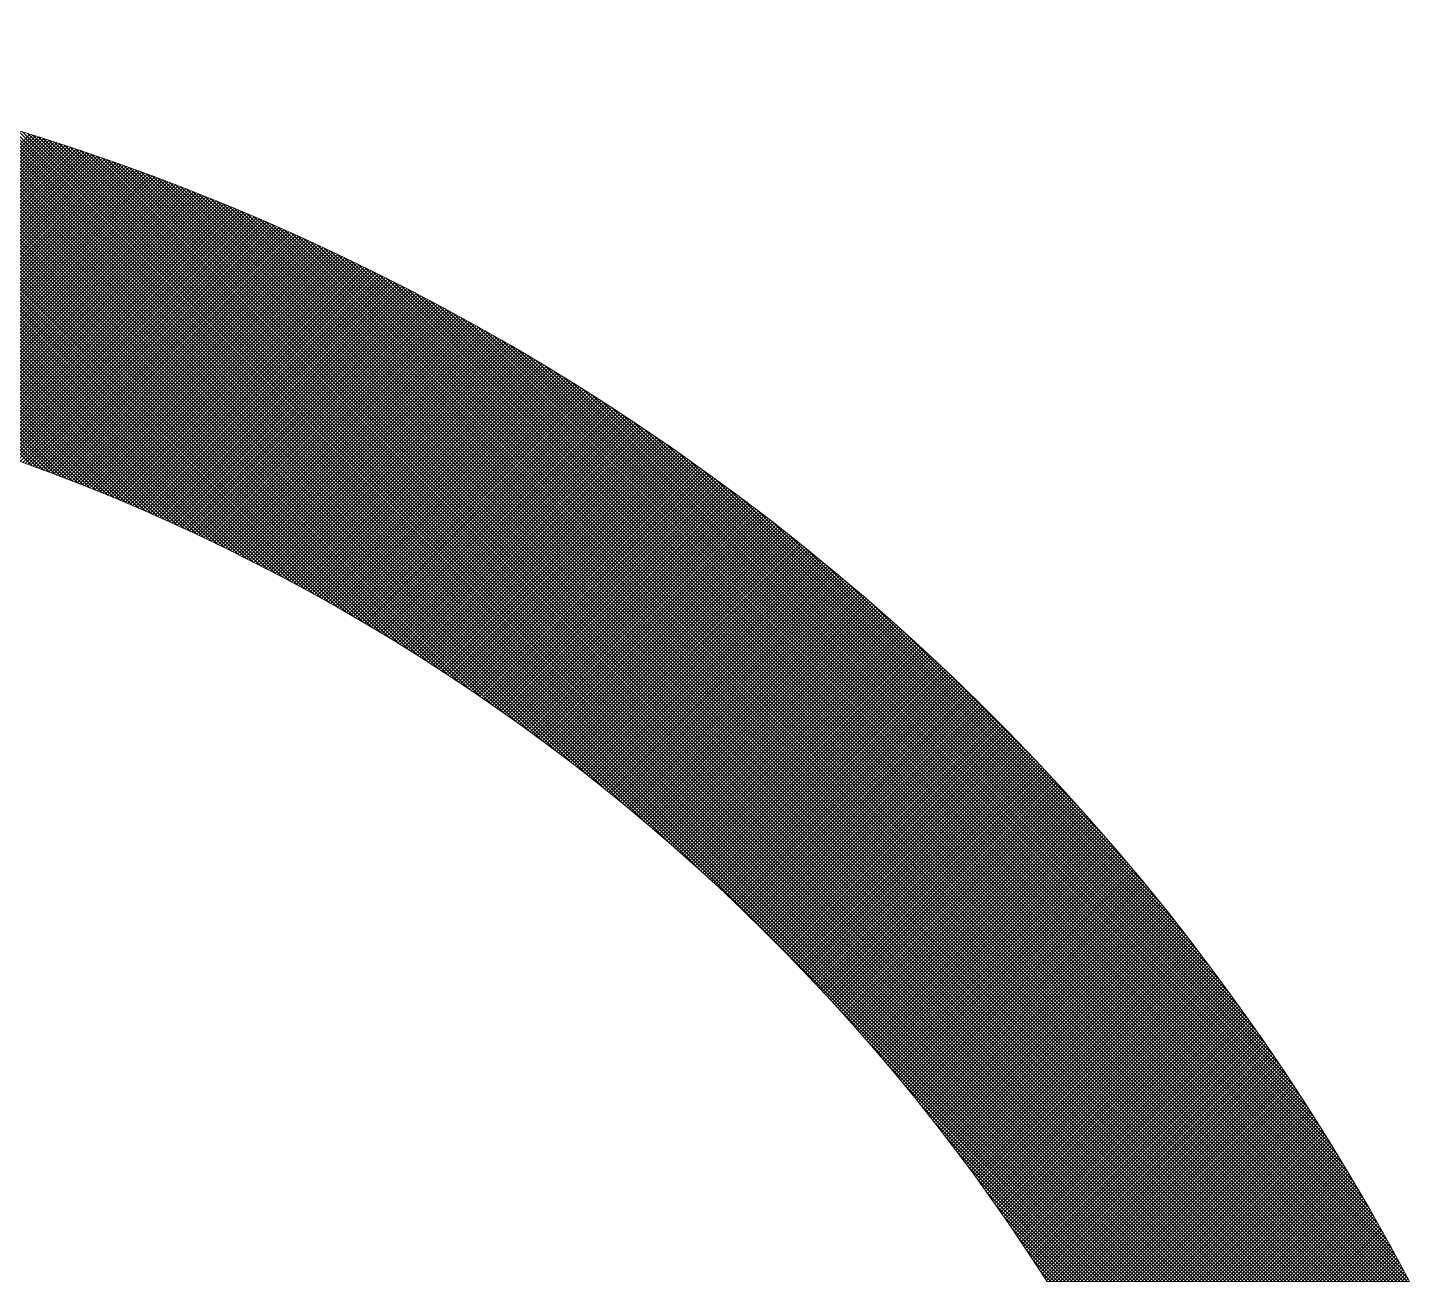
# Model space of a CAD drawing. Header units: millimetres. Extents: x 6786 to 7380, y -302 to 118.
# Drawn here: x 7328.921 to 7332.35, y -282.443 to -279.333 of the extents above; entities that cross this region are included whole.
import ezdxf

# ---------------------------------------------------------------- set-up
doc = ezdxf.new("R2010")
doc.units = ezdxf.units.MM
doc.linetypes.add('XKITLINE00', pattern=[0])

msp = doc.modelspace()

# ---------------------------------------------------------------- linework, layer by layer
at = {"color": 5, "linetype": 'XKITLINE00', "lineweight": 0}
for p, q in [((7328.933, -280.42), (7327.8877, -279.3746)), ((7328.947, -280.4251), (7327.8977, -279.3758)), ((7328.9611, -280.4304), (7327.9078, -279.3771)), ((7328.9753, -280.4357), (7327.9179, -279.3783)), ((7328.9895, -280.4411), (7327.928, -279.3796)), ((7329.0038, -280.4465), (7327.9382, -279.3809)), ((7329.0182, -280.4521), (7327.9483, -279.3822)), ((7329.0327, -280.4577), (7327.9585, -279.3836)), ((7329.0472, -280.4634), (7327.9687, -279.3849)), ((7329.0619, -280.4693), (7327.9789, -279.3863)), ((7329.0766, -280.4751), (7327.9892, -279.3877)), ((7329.0914, -280.4811), (7327.9994, -279.3891)), ((7329.1063, -280.4872), (7328.0097, -279.3906)), ((7329.1214, -280.4934), (7328.02, -279.3921)), ((7329.1365, -280.4997), (7328.0304, -279.3935)), ((7329.1517, -280.506), (7328.0407, -279.3951)), ((7329.167, -280.5125), (7328.0511, -279.3966)), ((7329.1824, -280.5191), (7328.0615, -279.3982)), ((7329.1979, -280.5257), (7328.0719, -279.3997)), ((7329.2135, -280.5325), (7328.0824, -279.4013)), ((7329.2293, -280.5394), (7328.0928, -279.403)), ((7329.2451, -280.5465), (7328.1033, -279.4046)), ((7329.2611, -280.5536), (7328.1138, -279.4063)), ((7329.2772, -280.5609), (7328.1244, -279.408)), ((7329.2934, -280.5682), (7328.1349, -279.4097)), ((7329.3098, -280.5757), (7328.1455, -279.4115)), ((7329.3263, -280.5834), (7328.1561, -279.4132)), ((7329.3429, -280.5912), (7328.1667, -279.415)), ((7329.3596, -280.5991), (7328.1774, -279.4168)), ((7329.3765, -280.6071), (7328.1881, -279.4187)), ((7329.3936, -280.6154), (7328.1988, -279.4205)), ((7329.4108, -280.6237), (7328.2095, -279.4224)), ((7329.4282, -280.6323), (7328.2203, -279.4243)), ((7329.4457, -280.641), (7328.231, -279.4263)), ((7329.4634, -280.6498), (7328.2419, -279.4283)), ((7329.4813, -280.6589), (7328.2527, -279.4303)), ((7329.4993, -280.6681), (7328.2635, -279.4323)), ((7329.5176, -280.6775), (7328.2744, -279.4343)), ((7329.536, -280.6871), (7328.2853, -279.4364)), ((7329.5547, -280.6969), (7328.2963, -279.4385)), ((7329.5736, -280.7069), (7328.3072, -279.4406)), ((7329.5927, -280.7172), (7328.3182, -279.4428)), ((7329.612, -280.7277), (7328.3293, -279.4449)), ((7329.6316, -280.7384), (7328.3403, -279.4472)), ((7329.6514, -280.7494), (7328.3514, -279.4494)), ((7329.6715, -280.7607), (7328.3625, -279.4517)), ((7329.6918, -280.7722), (7328.3736, -279.4539)), ((7329.7125, -280.784), (7328.3848, -279.4563)), ((7329.7335, -280.7961), (7328.396, -279.4586)), ((7329.7548, -280.8086), (7328.4072, -279.461)), ((7329.7764, -280.8214), (7328.4184, -279.4634)), ((7329.7985, -280.8346), (7328.4297, -279.4658)), ((7329.8209, -280.8482), (7328.441, -279.4683)), ((7329.8437, -280.8622), (7328.4523, -279.4708)), ((7329.8669, -280.8766), (7328.4637, -279.4733)), ((7329.8907, -280.8915), (7328.4751, -279.4759)), ((7329.9149, -280.9069), (7328.4865, -279.4785)), ((7329.9397, -280.9229), (7328.498, -279.4811)), ((7329.9651, -280.9394), (7328.5095, -279.4838)), ((7329.9912, -280.9566), (7328.521, -279.4865)), ((7330.018, -280.9746), (7328.5326, -279.4892)), ((7330.0455, -280.9933), (7328.5442, -279.4919)), ((7330.074, -281.0129), (7328.5558, -279.4947)), ((7330.1034, -281.0335), (7328.5674, -279.4975)), ((7330.1339, -281.0551), (7328.5791, -279.5004)), ((7330.1657, -281.0781), (7328.5908, -279.5033)), ((7330.1989, -281.1024), (7328.6026, -279.5062)), ((7330.2338, -281.1285), (7328.6144, -279.5091)), ((7330.2708, -281.1567), (7328.6262, -279.5121)), ((7330.3102, -281.1873), (7328.6381, -279.5151)), ((7330.3529, -281.2211), (7328.65, -279.5182)), ((7330.3998, -281.2591), (7328.6619, -279.5213)), ((7330.4526, -281.3032), (7328.6739, -279.5244)), ((7330.5151, -281.3568), (7328.6859, -279.5276)), ((7330.5969, -281.4298), (7328.6979, -279.5308)), ((7331.6193, -282.4433), (7328.71, -279.534)), ((7331.6282, -282.4433), (7328.7221, -279.5373)), ((7331.637, -282.4433), (7328.7343, -279.5406)), ((7331.6458, -282.4433), (7328.7465, -279.544)), ((7331.6547, -282.4433), (7328.7587, -279.5474)), ((7331.6635, -282.4433), (7328.771, -279.5508)), ((7331.6723, -282.4433), (7328.7833, -279.5543)), ((7331.6812, -282.4433), (7328.7957, -279.5578)), ((7331.69, -282.4433), (7328.8081, -279.5614)), ((7331.6989, -282.4433), (7328.8205, -279.565)), ((7331.7077, -282.4433), (7328.833, -279.5687)), ((7331.7165, -282.4433), (7328.8456, -279.5724)), ((7331.7254, -282.4433), (7328.8581, -279.5761)), ((7328.2932, -280.232), (7328.9279, -279.5974)), ((7328.3005, -280.2336), (7328.9346, -279.5995)), ((7328.3077, -280.2353), (7328.9414, -279.6016)), ((7328.3149, -280.2369), (7328.9481, -279.6037)), ((7328.3221, -280.2386), (7328.9548, -279.6058)), ((7328.3293, -280.2402), (7328.9615, -279.608)), ((7328.3364, -280.2419), (7328.9682, -279.6101)), ((7331.7342, -282.4433), (7328.8708, -279.5799)), ((7331.7431, -282.4433), (7328.8834, -279.5837)), ((7331.7519, -282.4433), (7328.8961, -279.5876)), ((7331.7607, -282.4433), (7328.9089, -279.5915)), ((7331.7696, -282.4433), (7328.9217, -279.5954)), ((7331.7784, -282.4433), (7328.9345, -279.5994)), ((7331.7873, -282.4433), (7328.9474, -279.6035)), ((7331.7961, -282.4433), (7328.9603, -279.6076)), ((7328.3436, -280.2435), (7328.9749, -279.6122)), ((7328.3508, -280.2452), (7328.9816, -279.6144)), ((7328.3579, -280.2469), (7328.9883, -279.6166)), ((7328.365, -280.2486), (7328.9949, -279.6187)), ((7328.3722, -280.2503), (7329.0016, -279.6209)), ((7328.3793, -280.252), (7329.0083, -279.6231)), ((7328.3864, -280.2538), (7329.0149, -279.6253)), ((7328.3935, -280.2555), (7329.0216, -279.6274)), ((7328.4006, -280.2572), (7329.0282, -279.6296)), ((7328.4077, -280.259), (7329.0348, -279.6318)), ((7328.4148, -280.2607), (7329.0415, -279.6341)), ((7328.4219, -280.2625), (7329.0481, -279.6363)), ((7328.4289, -280.2643), (7329.0547, -279.6385)), ((7328.436, -280.2661), (7329.0613, -279.6407)), ((7328.443, -280.2679), (7329.0679, -279.643)), ((7328.45, -280.2697), (7329.0745, -279.6452)), ((7331.8049, -282.4433), (7328.9733, -279.6117)), ((7331.8138, -282.4433), (7328.9864, -279.6159)), ((7331.8226, -282.4433), (7328.9995, -279.6202)), ((7331.8314, -282.4433), (7329.0126, -279.6245)), ((7331.8403, -282.4433), (7329.0258, -279.6288)), ((7331.8491, -282.4433), (7329.039, -279.6332)), ((7331.858, -282.4433), (7329.0523, -279.6377)), ((7331.8668, -282.4433), (7329.0657, -279.6422)), ((7328.4571, -280.2715), (7329.0811, -279.6475)), ((7328.4641, -280.2733), (7329.0877, -279.6497)), ((7328.4711, -280.2751), (7329.0943, -279.652)), ((7328.4781, -280.277), (7329.1008, -279.6543)), ((7328.4851, -280.2788), (7329.1074, -279.6565)), ((7328.4921, -280.2807), (7329.1139, -279.6588)), ((7328.4991, -280.2825), (7329.1205, -279.6611)), ((7328.506, -280.2844), (7329.127, -279.6634)), ((7328.513, -280.2863), (7329.1336, -279.6657)), ((7328.5199, -280.2882), (7329.1401, -279.668)), ((7328.5269, -280.2901), (7329.1466, -279.6703)), ((7328.5338, -280.292), (7329.1531, -279.6727)), ((7328.5407, -280.2939), (7329.1596, -279.675)), ((7328.5477, -280.2958), (7329.1661, -279.6773)), ((7328.5546, -280.2977), (7329.1726, -279.6797)), ((7331.8756, -282.4433), (7329.0791, -279.6468)), ((7331.8845, -282.4433), (7329.0926, -279.6514)), ((7331.8933, -282.4433), (7329.1061, -279.6561)), ((7331.9022, -282.4433), (7329.1196, -279.6608)), ((7331.911, -282.4433), (7329.1333, -279.6656)), ((7331.9198, -282.4433), (7329.147, -279.6705)), ((7331.9287, -282.4433), (7329.1607, -279.6754)), ((7328.5615, -280.2997), (7329.1791, -279.682)), ((7328.5684, -280.3016), (7329.1856, -279.6844)), ((7328.5752, -280.3036), (7329.1921, -279.6867)), ((7328.5821, -280.3055), (7329.1986, -279.6891)), ((7328.589, -280.3075), (7329.205, -279.6915)), ((7328.5959, -280.3095), (7329.2115, -279.6939)), ((7328.6027, -280.3115), (7329.2179, -279.6962)), ((7328.6095, -280.3135), (7329.2244, -279.6986)), ((7328.6164, -280.3155), (7329.2308, -279.701)), ((7328.6232, -280.3175), (7329.2373, -279.7034)), ((7328.63, -280.3195), (7329.2437, -279.7059)), ((7328.6368, -280.3215), (7329.2501, -279.7083)), ((7328.6436, -280.3236), (7329.2565, -279.7107)), ((7328.6504, -280.3256), (7329.2629, -279.7131)), ((7331.9375, -282.4433), (7329.1745, -279.6804)), ((7331.9463, -282.4433), (7329.1884, -279.6854)), ((7331.9552, -282.4433), (7329.2024, -279.6905)), ((7331.964, -282.4433), (7329.2164, -279.6957)), ((7331.9729, -282.4433), (7329.2304, -279.7009)), ((7331.9817, -282.4433), (7329.2446, -279.7062)), ((7331.9905, -282.4433), (7329.2588, -279.7115)), ((7328.6572, -280.3277), (7329.2693, -279.7156)), ((7328.664, -280.3297), (7329.2757, -279.718)), ((7328.6708, -280.3318), (7329.2821, -279.7205)), ((7328.6775, -280.3339), (7329.2885, -279.7229)), ((7328.6843, -280.3359), (7329.2949, -279.7254)), ((7328.691, -280.338), (7329.3012, -279.7278)), ((7328.6978, -280.3401), (7329.3076, -279.7303)), ((7328.7045, -280.3422), (7329.314, -279.7328)), ((7328.7112, -280.3444), (7329.3203, -279.7353)), ((7328.718, -280.3465), (7329.3267, -279.7378)), ((7328.7247, -280.3486), (7329.333, -279.7403)), ((7328.7314, -280.3507), (7329.3393, -279.7428)), ((7328.7381, -280.3529), (7329.3457, -279.7453)), ((7328.7447, -280.355), (7329.352, -279.7478)), ((7331.9994, -282.4433), (7329.273, -279.717)), ((7332.0082, -282.4433), (7329.2874, -279.7225)), ((7332.0171, -282.4433), (7329.3018, -279.728)), ((7332.0259, -282.4433), (7329.3163, -279.7337)), ((7332.0347, -282.4433), (7329.3308, -279.7394)), ((7332.0436, -282.4433), (7329.3454, -279.7452)), ((7328.7514, -280.3572), (7329.3583, -279.7503)), ((7328.7581, -280.3594), (7329.3646, -279.7529)), ((7328.7648, -280.3616), (7329.3709, -279.7554)), ((7328.7714, -280.3637), (7329.3772, -279.7579)), ((7328.7781, -280.3659), (7329.3835, -279.7605)), ((7328.7847, -280.3681), (7329.3898, -279.763)), ((7328.7913, -280.3703), (7329.3961, -279.7656)), ((7328.798, -280.3726), (7329.4024, -279.7682)), ((7328.8046, -280.3748), (7329.4086, -279.7707)), ((7328.8112, -280.377), (7329.4149, -279.7733)), ((7328.8178, -280.3792), (7329.4211, -279.7759)), ((7328.8244, -280.3815), (7329.4274, -279.7785)), ((7328.831, -280.3837), (7329.4336, -279.7811)), ((7332.0524, -282.4433), (7329.3601, -279.7511)), ((7332.0613, -282.4433), (7329.3749, -279.757)), ((7332.0701, -282.4433), (7329.3898, -279.763)), ((7332.0789, -282.4433), (7329.4047, -279.7691)), ((7332.0878, -282.4433), (7329.4198, -279.7753)), ((7332.0966, -282.4433), (7329.4349, -279.7816)), ((7328.8375, -280.386), (7329.4399, -279.7837)), ((7328.8441, -280.3883), (7329.4461, -279.7863)), ((7328.8507, -280.3905), (7329.4523, -279.7889)), ((7328.8572, -280.3928), (7329.4585, -279.7915)), ((7328.8638, -280.3951), (7329.4648, -279.7941)), ((7328.8703, -280.3974), (7329.471, -279.7968)), ((7328.8769, -280.3997), (7329.4772, -279.7994)), ((7328.8834, -280.402), (7329.4834, -279.8021)), ((7328.8899, -280.4044), (7329.4896, -279.8047)), ((7328.8964, -280.4067), (7329.4957, -279.8074)), ((7328.9029, -280.409), (7329.5019, -279.81)), ((7328.9094, -280.4114), (7329.5081, -279.8127)), ((7328.9159, -280.4137), (7329.5143, -279.8154)), ((7332.1054, -282.4433), (7329.4501, -279.7879)), ((7332.1143, -282.4433), (7329.4653, -279.7944)), ((7332.1231, -282.4433), (7329.4807, -279.8009)), ((7332.132, -282.4433), (7329.4962, -279.8075)), ((7332.1408, -282.4433), (7329.5117, -279.8143)), ((7328.9224, -280.4161), (7329.5204, -279.818)), ((7328.9289, -280.4184), (7329.5266, -279.8207)), ((7328.9353, -280.4208), (7329.5327, -279.8234)), ((7328.9418, -280.4232), (7329.5389, -279.8261)), ((7328.9482, -280.4256), (7329.545, -279.8288)), ((7328.9547, -280.428), (7329.5511, -279.8315)), ((7328.9611, -280.4304), (7329.5572, -279.8342)), ((7328.9675, -280.4328), (7329.5634, -279.837)), ((7328.974, -280.4352), (7329.5695, -279.8397)), ((7328.9804, -280.4376), (7329.5756, -279.8424)), ((7328.9868, -280.44), (7329.5817, -279.8451)), ((7328.9932, -280.4425), (7329.5878, -279.8479)), ((7328.9996, -280.4449), (7329.5939, -279.8506)), ((7332.1496, -282.4433), (7329.5274, -279.8211)), ((7332.1585, -282.4433), (7329.5431, -279.828)), ((7332.1673, -282.4433), (7329.559, -279.835)), ((7332.1762, -282.4433), (7329.575, -279.8421)), ((7332.185, -282.4433), (7329.591, -279.8493)), ((7329.006, -280.4474), (7329.6, -279.8534)), ((7329.0124, -280.4498), (7329.606, -279.8562)), ((7329.0187, -280.4523), (7329.6121, -279.8589)), ((7329.0251, -280.4548), (7329.6182, -279.8617)), ((7329.0315, -280.4573), (7329.6242, -279.8645)), ((7329.0378, -280.4597), (7329.6303, -279.8672)), ((7329.0441, -280.4622), (7329.6363, -279.87)), ((7329.0505, -280.4647), (7329.6424, -279.8728)), ((7329.0568, -280.4672), (7329.6484, -279.8756)), ((7329.0631, -280.4698), (7329.6545, -279.8784)), ((7329.0695, -280.4723), (7329.6605, -279.8813)), ((7329.0758, -280.4748), (7329.6665, -279.8841)), ((7332.1938, -282.4433), (7329.6072, -279.8567)), ((7332.2027, -282.4433), (7329.6234, -279.8641)), ((7332.2115, -282.4433), (7329.6398, -279.8717)), ((7332.2204, -282.4433), (7329.6563, -279.8793)), ((7329.0821, -280.4773), (7329.6725, -279.8869)), ((7329.0884, -280.4799), (7329.6785, -279.8897)), ((7329.0947, -280.4824), (7329.6845, -279.8926)), ((7329.1009, -280.485), (7329.6905, -279.8954)), ((7329.1072, -280.4876), (7329.6965, -279.8982)), ((7329.1135, -280.4901), (7329.7025, -279.9011)), ((7329.1197, -280.4927), (7329.7085, -279.904)), ((7329.126, -280.4953), (7329.7145, -279.9068)), ((7329.1322, -280.4979), (7329.7204, -279.9097)), ((7329.1385, -280.5005), (7329.7264, -279.9126)), ((7329.1447, -280.5031), (7329.7324, -279.9154)), ((7329.1509, -280.5057), (7329.7383, -279.9183)), ((7332.2292, -282.4433), (7329.673, -279.8871)), ((7332.238, -282.4433), (7329.6897, -279.895)), ((7332.2469, -282.4433), (7329.7066, -279.903)), ((7332.2557, -282.4433), (7329.7236, -279.9112)), ((7332.2645, -282.4433), (7329.7407, -279.9195)), ((7329.1572, -280.5083), (7329.7443, -279.9212)), ((7329.1634, -280.511), (7329.7502, -279.9241)), ((7329.1696, -280.5136), (7329.7561, -279.927)), ((7329.1758, -280.5162), (7329.7621, -279.9299)), ((7329.182, -280.5189), (7329.768, -279.9328)), ((7329.1881, -280.5215), (7329.7739, -279.9358)), ((7329.1943, -280.5242), (7329.7798, -279.9387)), ((7329.2005, -280.5269), (7329.7857, -279.9416)), ((7329.2067, -280.5295), (7329.7916, -279.9445)), ((7329.2128, -280.5322), (7329.7975, -279.9475)), ((7329.219, -280.5349), (7329.8034, -279.9504)), ((7329.2251, -280.5376), (7329.8093, -279.9534)), ((7332.2734, -282.4433), (7329.758, -279.9279)), ((7332.2822, -282.4433), (7329.7754, -279.9365)), ((7332.2911, -282.4433), (7329.7929, -279.9452)), ((7332.2999, -282.4433), (7329.8106, -279.954)), ((7329.2312, -280.5403), (7329.8152, -279.9563)), ((7329.2374, -280.543), (7329.8211, -279.9593)), ((7329.2435, -280.5457), (7329.827, -279.9623)), ((7329.2496, -280.5484), (7329.8328, -279.9652)), ((7329.2557, -280.5512), (7329.8387, -279.9682)), ((7329.2618, -280.5539), (7329.8445, -279.9712)), ((7329.2679, -280.5567), (7329.8504, -279.9742)), ((7329.274, -280.5594), (7329.8562, -279.9772)), ((7329.2801, -280.5622), (7329.8621, -279.9802)), ((7329.2862, -280.5649), (7329.8679, -279.9832)), ((7329.2922, -280.5677), (7329.8737, -279.9862)), ((7332.3087, -282.4433), (7329.8284, -279.963)), ((7332.3176, -282.4433), (7329.8464, -279.9722)), ((7332.3264, -282.4433), (7329.8646, -279.9815)), ((7329.2983, -280.5705), (7329.8795, -279.9892)), ((7329.3044, -280.5732), (7329.8853, -279.9923)), ((7329.3104, -280.576), (7329.8912, -279.9953)), ((7329.3165, -280.5788), (7329.897, -279.9983)), ((7329.3225, -280.5816), (7329.9028, -280.0014)), ((7329.3285, -280.5844), (7329.9086, -280.0044)), ((7329.3346, -280.5873), (7329.9143, -280.0075)), ((7329.3406, -280.5901), (7329.9201, -280.0105)), ((7329.3466, -280.5929), (7329.9259, -280.0136)), ((7329.3526, -280.5957), (7329.9317, -280.0167)), ((7329.3586, -280.5986), (7329.9374, -280.0197)), ((7332.3353, -282.4433), (7329.8829, -279.991)), ((7332.3441, -282.4433), (7329.9015, -280.0007)), ((7332.3461, -282.4365), (7329.9201, -280.0105)), ((7332.336, -282.4176), (7329.939, -280.0206)), ((7329.3646, -280.6014), (7329.9432, -280.0228)), ((7329.3706, -280.6043), (7329.949, -280.0259)), ((7329.3765, -280.6071), (7329.9547, -280.029)), ((7329.3825, -280.61), (7329.9604, -280.0321)), ((7329.3885, -280.6129), (7329.9662, -280.0352)), ((7329.3944, -280.6158), (7329.9719, -280.0383)), ((7329.4004, -280.6187), (7329.9776, -280.0414)), ((7329.4063, -280.6215), (7329.9834, -280.0445)), ((7329.4123, -280.6244), (7329.9891, -280.0476)), ((7329.4182, -280.6274), (7329.9948, -280.0508)), ((7329.4241, -280.6303), (7330.0005, -280.0539)), ((7332.3258, -282.3985), (7329.9581, -280.0308)), ((7332.3154, -282.3793), (7329.9774, -280.0412)), ((7332.3048, -282.3598), (7329.9968, -280.0519)), ((7329.43, -280.6332), (7330.0062, -280.057)), ((7329.436, -280.6361), (7330.0119, -280.0602)), ((7329.4419, -280.639), (7330.0176, -280.0633)), ((7329.4478, -280.642), (7330.0233, -280.0665)), ((7329.4537, -280.6449), (7330.029, -280.0696)), ((7329.4595, -280.6479), (7330.0346, -280.0728)), ((7329.4654, -280.6508), (7330.0403, -280.076)), ((7329.4713, -280.6538), (7330.046, -280.0791)), ((7329.4772, -280.6568), (7330.0516, -280.0823)), ((7329.483, -280.6597), (7330.0573, -280.0855)), ((7329.4889, -280.6627), (7330.0629, -280.0887)), ((7332.2939, -282.3401), (7330.0165, -280.0627)), ((7332.2828, -282.3202), (7330.0364, -280.0738)), ((7332.2715, -282.3), (7330.0566, -280.0851)), ((7329.4947, -280.6657), (7330.0686, -280.0919)), ((7329.5006, -280.6687), (7330.0742, -280.0951)), ((7329.5064, -280.6717), (7330.0798, -280.0983)), ((7329.5123, -280.6747), (7330.0855, -280.1015)), ((7329.5181, -280.6777), (7330.0911, -280.1047)), ((7329.5239, -280.6808), (7330.0967, -280.1079)), ((7329.5297, -280.6838), (7330.1023, -280.1112)), ((7329.5355, -280.6868), (7330.1079, -280.1144)), ((7329.5413, -280.6899), (7330.1135, -280.1176)), ((7329.5471, -280.6929), (7330.1191, -280.1209)), ((7329.5529, -280.696), (7330.1247, -280.1241)), ((7332.26, -282.2796), (7330.077, -280.0967)), ((7332.2481, -282.259), (7330.0976, -280.1085)), ((7332.2361, -282.2381), (7330.1186, -280.1206)), ((7329.5587, -280.699), (7330.1303, -280.1274)), ((7329.5644, -280.7021), (7330.1359, -280.1306)), ((7329.5702, -280.7052), (7330.1414, -280.1339)), ((7329.576, -280.7082), (7330.147, -280.1372)), ((7329.5817, -280.7113), (7330.1526, -280.1405)), ((7329.5875, -280.7144), (7330.1581, -280.1437)), ((7329.5932, -280.7175), (7330.1637, -280.147)), ((7329.599, -280.7206), (7330.1692, -280.1503)), ((7329.6047, -280.7237), (7330.1748, -280.1536)), ((7329.6104, -280.7268), (7330.1803, -280.1569)), ((7332.2237, -282.2169), (7330.1397, -280.1329)), ((7332.2111, -282.1954), (7330.1612, -280.1456)), ((7332.1981, -282.1736), (7330.183, -280.1585)), ((7329.6161, -280.7299), (7330.1859, -280.1602)), ((7329.6218, -280.7331), (7330.1914, -280.1635)), ((7329.6275, -280.7362), (7330.1969, -280.1668)), ((7329.6332, -280.7393), (7330.2024, -280.1702)), ((7329.6389, -280.7425), (7330.2079, -280.1735)), ((7329.6446, -280.7456), (7330.2134, -280.1768)), ((7329.6503, -280.7488), (7330.2189, -280.1802)), ((7329.656, -280.752), (7330.2244, -280.1835)), ((7329.6616, -280.7551), (7330.2299, -280.1868)), ((7329.6673, -280.7583), (7330.2354, -280.1902)), ((7329.673, -280.7615), (7330.2409, -280.1936)), ((7332.1848, -282.1515), (7330.2052, -280.1718)), ((7332.1712, -282.129), (7330.2276, -280.1854)), ((7329.6786, -280.7647), (7330.2464, -280.1969)), ((7329.6843, -280.7679), (7330.2518, -280.2003)), ((7329.6899, -280.7711), (7330.2573, -280.2037)), ((7329.6955, -280.7743), (7330.2628, -280.207)), ((7329.7012, -280.7775), (7330.2682, -280.2104)), ((7329.7068, -280.7807), (7330.2737, -280.2138)), ((7329.7124, -280.7839), (7330.2791, -280.2172)), ((7329.718, -280.7872), (7330.2846, -280.2206)), ((7329.7236, -280.7904), (7330.29, -280.224)), ((7329.7292, -280.7937), (7330.2954, -280.2274)), ((7332.1572, -282.1062), (7330.2505, -280.1994)), ((7332.1428, -282.0829), (7330.2737, -280.2138)), ((7329.7348, -280.7969), (7330.3009, -280.2308)), ((7329.7404, -280.8002), (7330.3063, -280.2343)), ((7329.7459, -280.8034), (7330.3117, -280.2377)), ((7329.7515, -280.8067), (7330.3171, -280.2411)), ((7329.7571, -280.81), (7330.3225, -280.2445)), ((7329.7626, -280.8132), (7330.3279, -280.248)), ((7329.7682, -280.8165), (7330.3333, -280.2514)), ((7329.7737, -280.8198), (7330.3387, -280.2549)), ((7329.7793, -280.8231), (7330.3441, -280.2583)), ((7329.7848, -280.8264), (7330.3494, -280.2618)), ((7332.128, -282.0593), (7330.2973, -280.2286)), ((7332.1128, -282.0353), (7330.3214, -280.2438)), ((7332.0971, -282.0108), (7330.3459, -280.2595)), ((7329.7903, -280.8297), (7330.3548, -280.2653)), ((7329.7959, -280.833), (7330.3602, -280.2687)), ((7329.8014, -280.8364), (7330.3656, -280.2722)), ((7329.8069, -280.8397), (7330.3709, -280.2757)), ((7329.8124, -280.843), (7330.3763, -280.2792)), ((7329.8179, -280.8464), (7330.3816, -280.2827)), ((7329.8234, -280.8497), (7330.387, -280.2862)), ((7329.8289, -280.8531), (7330.3923, -280.2897)), ((7329.8344, -280.8564), (7330.3976, -280.2932)), ((7329.8398, -280.8598), (7330.403, -280.2967)), ((7332.081, -281.9857), (7330.3709, -280.2757)), ((7332.0643, -281.9602), (7330.3964, -280.2924)), ((7329.8453, -280.8632), (7330.4083, -280.3002)), ((7329.8508, -280.8665), (7330.4136, -280.3037)), ((7329.8562, -280.8699), (7330.4189, -280.3072)), ((7329.8617, -280.8733), (7330.4242, -280.3108)), ((7329.8671, -280.8767), (7330.4295, -280.3143)), ((7329.8726, -280.8801), (7330.4348, -280.3178)), ((7329.878, -280.8835), (7330.4401, -280.3214)), ((7329.8834, -280.8869), (7330.4454, -280.3249)), ((7329.8889, -280.8903), (7330.4507, -280.3285)), ((7332.047, -281.9341), (7330.4225, -280.3096)), ((7332.0291, -281.9073), (7330.4493, -280.3275)), ((7329.8943, -280.8937), (7330.456, -280.332)), ((7329.8997, -280.8972), (7330.4612, -280.3356)), ((7329.9051, -280.9006), (7330.4665, -280.3392)), ((7329.9105, -280.904), (7330.4718, -280.3428)), ((7329.9159, -280.9075), (7330.477, -280.3463)), ((7329.9213, -280.9109), (7330.4823, -280.3499)), ((7329.9266, -280.9144), (7330.4875, -280.3535)), ((7329.932, -280.9179), (7330.4928, -280.3571)), ((7329.9374, -280.9213), (7330.498, -280.3607)), ((7329.9428, -280.9248), (7330.5032, -280.3643)), ((7332.0105, -281.8799), (7330.4767, -280.3461)), ((7331.9912, -281.8518), (7330.5048, -280.3654)), ((7329.9481, -280.9283), (7330.5085, -280.3679)), ((7329.9535, -280.9318), (7330.5137, -280.3715)), ((7329.9588, -280.9353), (7330.5189, -280.3752)), ((7329.9641, -280.9388), (7330.5241, -280.3788)), ((7329.9695, -280.9423), (7330.5293, -280.3824)), ((7329.9748, -280.9458), (7330.5345, -280.3861)), ((7329.9801, -280.9493), (7330.5397, -280.3897)), ((7329.9855, -280.9528), (7330.5449, -280.3933)), ((7329.9908, -280.9564), (7330.5501, -280.397)), ((7331.9711, -281.8228), (7330.5338, -280.3855)), ((7329.9961, -280.9599), (7330.5553, -280.4007)), ((7330.0014, -280.9634), (7330.5605, -280.4043)), ((7330.0067, -280.967), (7330.5657, -280.408)), ((7330.012, -280.9705), (7330.5708, -280.4116)), ((7330.0172, -280.9741), (7330.576, -280.4153)), ((7330.0225, -280.9776), (7330.5811, -280.419)), ((7330.0278, -280.9812), (7330.5863, -280.4227)), ((7330.033, -280.9848), (7330.5914, -280.4264)), ((7330.0383, -280.9884), (7330.5966, -280.4301)), ((7330.0436, -280.9919), (7330.6017, -280.4338)), ((7331.9501, -281.793), (7330.5637, -280.4066)), ((7331.928, -281.7621), (7330.5945, -280.4286)), ((7330.0488, -280.9955), (7330.6069, -280.4375)), ((7330.054, -280.9991), (7330.612, -280.4412)), ((7330.0593, -281.0027), (7330.6171, -280.4449)), ((7330.0645, -281.0063), (7330.6222, -280.4486)), ((7330.0697, -281.01), (7330.6274, -280.4523)), ((7330.075, -281.0136), (7330.6325, -280.4561)), ((7330.0802, -281.0172), (7330.6376, -280.4598)), ((7330.0854, -281.0208), (7330.6427, -280.4635)), ((7330.0906, -281.0245), (7330.6478, -280.4673)), ((7331.9049, -281.7301), (7330.6265, -280.4517)), ((7330.0958, -281.0281), (7330.6528, -280.471)), ((7330.101, -281.0318), (7330.6579, -280.4748)), ((7330.1062, -281.0354), (7330.663, -280.4786)), ((7330.1113, -281.0391), (7330.6681, -280.4823)), ((7330.1165, -281.0427), (7330.6732, -280.4861)), ((7330.1217, -281.0464), (7330.6782, -280.4899)), ((7330.1268, -281.0501), (7330.6833, -280.4936)), ((7330.132, -281.0538), (7330.6883, -280.4974)), ((7330.1371, -281.0575), (7330.6934, -280.5012)), ((7331.8805, -281.6969), (7330.6597, -280.4761)), ((7331.8546, -281.6622), (7330.6945, -280.502)), ((7330.1423, -281.0612), (7330.6984, -280.505)), ((7330.1474, -281.0649), (7330.7035, -280.5088)), ((7330.1526, -281.0686), (7330.7085, -280.5126)), ((7330.1577, -281.0723), (7330.7135, -280.5164)), ((7330.1628, -281.076), (7330.7186, -280.5202)), ((7330.1679, -281.0797), (7330.7236, -280.524)), ((7330.173, -281.0834), (7330.7286, -280.5279)), ((7330.1781, -281.0872), (7330.7336, -280.5317)), ((7330.1832, -281.0909), (7330.7386, -280.5355)), ((7331.827, -281.6257), (7330.7309, -280.5296)), ((7330.1883, -281.0947), (7330.7436, -280.5394)), ((7330.1934, -281.0984), (7330.7486, -280.5432)), ((7330.1985, -281.1022), (7330.7536, -280.547)), ((7330.2036, -281.1059), (7330.7586, -280.5509)), ((7330.2086, -281.1097), (7330.7636, -280.5548)), ((7330.2137, -281.1135), (7330.7686, -280.5586)), ((7330.2188, -281.1172), (7330.7735, -280.5625)), ((7330.2238, -281.121), (7330.7785, -280.5664)), ((7330.2289, -281.1248), (7330.7835, -280.5702)), ((7331.7974, -281.5873), (7330.7693, -280.5592)), ((7330.2339, -281.1286), (7330.7884, -280.5741)), ((7330.239, -281.1324), (7330.7934, -280.578)), ((7330.244, -281.1362), (7330.7983, -280.5819)), ((7330.249, -281.14), (7330.8033, -280.5858)), ((7330.254, -281.1439), (7330.8082, -280.5897)), ((7330.259, -281.1477), (7330.8132, -280.5936)), ((7330.2641, -281.1515), (7330.8181, -280.5975)), ((7330.2691, -281.1553), (7330.823, -280.6014)), ((7330.2741, -281.1592), (7330.8279, -280.6053)), ((7331.7653, -281.5464), (7330.8102, -280.5913)), ((7330.2791, -281.163), (7330.8328, -280.6092)), ((7330.284, -281.1669), (7330.8378, -280.6132)), ((7330.289, -281.1707), (7330.8427, -280.6171)), ((7330.294, -281.1746), (7330.8476, -280.621)), ((7330.299, -281.1785), (7330.8525, -280.625)), ((7330.3039, -281.1824), (7330.8573, -280.6289)), ((7330.3089, -281.1862), (7330.8622, -280.6329)), ((7330.3138, -281.1901), (7330.8671, -280.6368)), ((7331.7302, -281.5024), (7330.8542, -280.6264)), ((7330.3188, -281.194), (7330.872, -280.6408)), ((7330.3237, -281.1979), (7330.8769, -280.6448)), ((7330.3287, -281.2018), (7330.8817, -280.6488)), ((7330.3336, -281.2057), (7330.8866, -280.6527)), ((7330.3385, -281.2096), (7330.8914, -280.6567)), ((7330.3434, -281.2135), (7330.8963, -280.6607)), ((7330.3484, -281.2175), (7330.9011, -280.6647)), ((7330.3533, -281.2214), (7330.906, -280.6687)), ((7330.3582, -281.2253), (7330.9108, -280.6727)), ((7331.6911, -281.4544), (7330.9022, -280.6656)), ((7330.3631, -281.2293), (7330.9157, -280.6767)), ((7330.368, -281.2332), (7330.9205, -280.6807)), ((7330.3728, -281.2372), (7330.9253, -280.6847)), ((7330.3777, -281.2411), (7330.9301, -280.6887)), ((7330.3826, -281.2451), (7330.9349, -280.6928)), ((7330.3875, -281.2491), (7330.9398, -280.6968)), ((7330.3923, -281.253), (7330.9446, -280.7008)), ((7330.3972, -281.257), (7330.9494, -280.7049)), ((7330.402, -281.261), (7330.9541, -280.7089)), ((7330.4069, -281.265), (7330.9589, -280.713)), ((7330.4117, -281.269), (7330.9637, -280.717)), ((7330.4166, -281.273), (7330.9685, -280.7211)), ((7330.4214, -281.277), (7330.9733, -280.7251)), ((7330.4262, -281.281), (7330.9781, -280.7292)), ((7330.431, -281.285), (7330.9828, -280.7333)), ((7330.4359, -281.2891), (7330.9876, -280.7374)), ((7330.4407, -281.2931), (7330.9923, -280.7414)), ((7331.6464, -281.4009), (7330.9557, -280.7102)), ((7330.4455, -281.2971), (7330.9971, -280.7455)), ((7330.4503, -281.3012), (7331.0018, -280.7496)), ((7330.4551, -281.3052), (7331.0066, -280.7537)), ((7330.4599, -281.3093), (7331.0113, -280.7578)), ((7330.4646, -281.3133), (7331.016, -280.7619)), ((7330.4694, -281.3174), (7331.0208, -280.766)), ((7330.4742, -281.3215), (7331.0255, -280.7701)), ((7330.4789, -281.3255), (7331.0302, -280.7743)), ((7331.5934, -281.3391), (7331.0175, -280.7632)), ((7330.4837, -281.3296), (7331.0349, -280.7784)), ((7330.4885, -281.3337), (7331.0396, -280.7825)), ((7330.4932, -281.3378), (7331.0443, -280.7867)), ((7330.4979, -281.3419), (7331.049, -280.7908)), ((7330.5027, -281.346), (7331.0537, -280.7949)), ((7330.5074, -281.3501), (7331.0584, -280.7991)), ((7330.5121, -281.3542), (7331.0631, -280.8032)), ((7330.5169, -281.3583), (7331.0678, -280.8074)), ((7330.5216, -281.3625), (7331.0725, -280.8116)), ((7330.5263, -281.3666), (7331.0771, -280.8157)), ((7330.531, -281.3707), (7331.0818, -280.8199)), ((7330.5357, -281.3749), (7331.0865, -280.8241)), ((7330.5404, -281.379), (7331.0911, -280.8283)), ((7330.5451, -281.3832), (7331.0958, -280.8325)), ((7330.5498, -281.3873), (7331.1004, -280.8366)), ((7330.5544, -281.3915), (7331.1051, -280.8408)), ((7330.5591, -281.3956), (7331.1097, -280.845)), ((7331.5256, -281.2625), (7331.0942, -280.831)), ((7330.5638, -281.3998), (7331.1143, -280.8492)), ((7330.5684, -281.404), (7331.119, -280.8535)), ((7330.5731, -281.4082), (7331.1236, -280.8577)), ((7330.5777, -281.4124), (7331.1282, -280.8619)), ((7330.5824, -281.4166), (7331.1328, -280.8661)), ((7330.587, -281.4208), (7331.1374, -280.8704)), ((7330.5916, -281.425), (7331.142, -280.8746)), ((7330.5963, -281.4292), (7331.1466, -280.8788)), ((7330.6009, -281.4334), (7331.1512, -280.8831)), ((7330.6055, -281.4376), (7331.1558, -280.8873)), ((7330.6101, -281.4419), (7331.1604, -280.8916)), ((7330.6147, -281.4461), (7331.165, -280.8958)), ((7330.6193, -281.4503), (7331.1696, -280.9001)), ((7330.6239, -281.4546), (7331.1741, -280.9044)), ((7330.6285, -281.4588), (7331.1787, -280.9086)), ((7330.6331, -281.4631), (7331.1833, -280.9129)), ((7330.6377, -281.4673), (7331.1878, -280.9172)), ((7330.6422, -281.4716), (7331.1924, -280.9215)), ((7330.6468, -281.4759), (7331.1969, -280.9258)), ((7330.6514, -281.4802), (7331.2014, -280.9301)), ((7330.6559, -281.4844), (7331.206, -280.9344)), ((7330.6605, -281.4887), (7331.2105, -280.9387)), ((7330.665, -281.493), (7331.215, -280.943)), ((7330.6696, -281.4973), (7331.2196, -280.9473)), ((7331.4149, -281.1429), (7331.2137, -280.9417)), ((7330.6741, -281.5016), (7331.2241, -280.9516)), ((7330.6786, -281.5059), (7331.2286, -280.9559)), ((7330.6831, -281.5102), (7331.2331, -280.9603)), ((7330.6877, -281.5146), (7331.2376, -280.9646)), ((7330.6922, -281.5189), (7331.2421, -280.9689)), ((7330.6967, -281.5232), (7331.2466, -280.9733)), ((7330.7012, -281.5276), (7331.2511, -280.9776)), ((7330.7057, -281.5319), (7331.2556, -280.982)), ((7330.7102, -281.5363), (7331.2601, -280.9864)), ((7330.7147, -281.5406), (7331.2645, -280.9907)), ((7330.7191, -281.545), (7331.269, -280.9951)), ((7330.7236, -281.5493), (7331.2735, -280.9995)), ((7330.7281, -281.5537), (7331.2779, -281.0038)), ((7330.7325, -281.5581), (7331.2824, -281.0082)), ((7330.737, -281.5625), (7331.2869, -281.0126)), ((7330.7414, -281.5668), (7331.2913, -281.017)), ((7330.7459, -281.5712), (7331.2957, -281.0214)), ((7330.7503, -281.5756), (7331.3002, -281.0258)), ((7330.7548, -281.58), (7331.3046, -281.0302)), ((7330.7592, -281.5845), (7331.309, -281.0346)), ((7330.7636, -281.5889), (7331.3135, -281.039)), ((7330.768, -281.5933), (7331.3179, -281.0434)), ((7330.7725, -281.5977), (7331.3223, -281.0479)), ((7330.7769, -281.6021), (7331.3267, -281.0523)), ((7330.7813, -281.6066), (7331.3311, -281.0567)), ((7330.7857, -281.611), (7331.3355, -281.0612)), ((7330.7901, -281.6155), (7331.3399, -281.0656)), ((7330.7944, -281.6199), (7331.3443, -281.0701)), ((7330.7988, -281.6244), (7331.3487, -281.0745)), ((7330.8032, -281.6288), (7331.3531, -281.079)), ((7330.8076, -281.6333), (7331.3574, -281.0834)), ((7330.8119, -281.6378), (7331.3618, -281.0879)), ((7330.8163, -281.6423), (7331.3662, -281.0924)), ((7330.8206, -281.6467), (7331.3706, -281.0968)), ((7330.825, -281.6512), (7331.3749, -281.1013)), ((7330.8293, -281.6557), (7331.3793, -281.1058)), ((7330.8337, -281.6602), (7331.3836, -281.1103)), ((7330.838, -281.6647), (7331.388, -281.1148)), ((7330.8423, -281.6693), (7331.3923, -281.1193)), ((7330.8467, -281.6738), (7331.3966, -281.1238)), ((7330.851, -281.6783), (7331.401, -281.1283)), ((7330.8553, -281.6828), (7331.4053, -281.1328)), ((7330.8596, -281.6874), (7331.4096, -281.1373)), ((7330.8639, -281.6919), (7331.4139, -281.1419)), ((7330.8682, -281.6964), (7331.4182, -281.1464)), ((7330.8725, -281.701), (7331.4225, -281.1509)), ((7330.8767, -281.7056), (7331.4268, -281.1555)), ((7330.881, -281.7101), (7331.4311, -281.16)), ((7330.8853, -281.7147), (7331.4354, -281.1646)), ((7330.8896, -281.7193), (7331.4397, -281.1691)), ((7330.8938, -281.7238), (7331.444, -281.1737)), ((7330.8981, -281.7284), (7331.4483, -281.1782)), ((7330.9023, -281.733), (7331.4525, -281.1828)), ((7330.9066, -281.7376), (7331.4568, -281.1874)), ((7330.9108, -281.7422), (7331.4611, -281.1919)), ((7330.915, -281.7468), (7331.4653, -281.1965)), ((7330.9193, -281.7514), (7331.4696, -281.2011)), ((7330.9235, -281.756), (7331.4738, -281.2057)), ((7330.9277, -281.7607), (7331.4781, -281.2103)), ((7330.9319, -281.7653), (7331.4823, -281.2149)), ((7330.9361, -281.7699), (7331.4865, -281.2195)), ((7330.9403, -281.7746), (7331.4908, -281.2241)), ((7330.9445, -281.7792), (7331.495, -281.2287)), ((7330.9487, -281.7838), (7331.4992, -281.2333)), ((7330.9529, -281.7885), (7331.5034, -281.238)), ((7330.9571, -281.7932), (7331.5076, -281.2426)), ((7330.9612, -281.7978), (7331.5119, -281.2472)), ((7330.9654, -281.8025), (7331.5161, -281.2519)), ((7330.9696, -281.8072), (7331.5202, -281.2565)), ((7330.9737, -281.8119), (7331.5244, -281.2612)), ((7330.9779, -281.8165), (7331.5286, -281.2658)), ((7330.982, -281.8212), (7331.5328, -281.2705)), ((7330.9862, -281.8259), (7331.537, -281.2751)), ((7330.9903, -281.8306), (7331.5412, -281.2798)), ((7330.9944, -281.8354), (7331.5453, -281.2845)), ((7330.9986, -281.8401), (7331.5495, -281.2891)), ((7331.0027, -281.8448), (7331.5536, -281.2938)), ((7331.0068, -281.8495), (7331.5578, -281.2985)), ((7331.0109, -281.8542), (7331.562, -281.3032)), ((7331.015, -281.859), (7331.5661, -281.3079)), ((7331.0191, -281.8637), (7331.5702, -281.3126)), ((7331.0232, -281.8685), (7331.5744, -281.3173)), ((7331.0273, -281.8732), (7331.5785, -281.322)), ((7331.0313, -281.878), (7331.5826, -281.3267)), ((7331.0354, -281.8828), (7331.5867, -281.3314)), ((7331.0395, -281.8875), (7331.5909, -281.3362)), ((7331.0436, -281.8923), (7331.595, -281.3409)), ((7331.0476, -281.8971), (7331.5991, -281.3456)), ((7331.0517, -281.9019), (7331.6032, -281.3504)), ((7331.0557, -281.9067), (7331.6073, -281.3551)), ((7331.0597, -281.9115), (7331.6114, -281.3598)), ((7331.0638, -281.9163), (7331.6155, -281.3646)), ((7331.0678, -281.9211), (7331.6195, -281.3694)), ((7331.0718, -281.9259), (7331.6236, -281.3741)), ((7331.0759, -281.9307), (7331.6277, -281.3789)), ((7331.0799, -281.9355), (7331.6318, -281.3836)), ((7331.0839, -281.9404), (7331.6358, -281.3884)), ((7331.0879, -281.9452), (7331.6399, -281.3932)), ((7331.0919, -281.95), (7331.6439, -281.398)), ((7331.0959, -281.9549), (7331.648, -281.4028)), ((7331.0999, -281.9597), (7331.652, -281.4076)), ((7331.1038, -281.9646), (7331.6561, -281.4124)), ((7331.1078, -281.9695), (7331.6601, -281.4172)), ((7331.1118, -281.9743), (7331.6641, -281.422)), ((7331.1157, -281.9792), (7331.6681, -281.4268)), ((7331.1197, -281.9841), (7331.6722, -281.4316)), ((7331.1236, -281.989), (7331.6762, -281.4364)), ((7331.1276, -281.9939), (7331.6802, -281.4413)), ((7331.1315, -281.9988), (7331.6842, -281.4461)), ((7331.1355, -282.0037), (7331.6882, -281.4509)), ((7331.1394, -282.0086), (7331.6922, -281.4558)), ((7331.1433, -282.0135), (7331.6962, -281.4606)), ((7331.1472, -282.0184), (7331.7002, -281.4655)), ((7331.1512, -282.0233), (7331.7042, -281.4703)), ((7331.1551, -282.0283), (7331.7081, -281.4752)), ((7331.159, -282.0332), (7331.7121, -281.4801)), ((7331.1629, -282.0382), (7331.7161, -281.485)), ((7331.1668, -282.0431), (7331.72, -281.4898)), ((7331.1706, -282.0481), (7331.724, -281.4947)), ((7331.1745, -282.053), (7331.7279, -281.4996)), ((7331.1784, -282.058), (7331.7319, -281.5045)), ((7331.1823, -282.0629), (7331.7358, -281.5094)), ((7331.1861, -282.0679), (7331.7398, -281.5143)), ((7331.19, -282.0729), (7331.7437, -281.5192)), ((7331.1938, -282.0779), (7331.7476, -281.5241)), ((7331.1977, -282.0829), (7331.7516, -281.529)), ((7331.2015, -282.0879), (7331.7555, -281.5339)), ((7331.2054, -282.0929), (7331.7594, -281.5389)), ((7331.2092, -282.0979), (7331.7633, -281.5438)), ((7331.213, -282.1029), (7331.7672, -281.5487)), ((7331.2168, -282.1079), (7331.7711, -281.5537)), ((7331.2206, -282.113), (7331.775, -281.5586)), ((7331.2244, -282.118), (7331.7789, -281.5636)), ((7331.2282, -282.123), (7331.7828, -281.5685)), ((7331.232, -282.1281), (7331.7866, -281.5735)), ((7331.2358, -282.1331), (7331.7905, -281.5784)), ((7331.2396, -282.1382), (7331.7944, -281.5834)), ((7331.2434, -282.1432), (7331.7983, -281.5884)), ((7331.2472, -282.1483), (7331.8021, -281.5934)), ((7331.2509, -282.1534), (7331.806, -281.5983)), ((7331.2547, -282.1585), (7331.8098, -281.6033)), ((7331.2585, -282.1635), (7331.8137, -281.6083)), ((7331.2622, -282.1686), (7331.8175, -281.6133)), ((7331.2659, -282.1737), (7331.8213, -281.6183)), ((7331.2697, -282.1788), (7331.8252, -281.6233)), ((7331.2734, -282.1839), (7331.829, -281.6283)), ((7331.2772, -282.189), (7331.8328, -281.6334)), ((7331.2809, -282.1941), (7331.8366, -281.6384)), ((7331.2846, -282.1993), (7331.8405, -281.6434)), ((7331.2883, -282.2044), (7331.8443, -281.6484)), ((7331.292, -282.2095), (7331.8481, -281.6535)), ((7331.2957, -282.2147), (7331.8519, -281.6585)), ((7331.2994, -282.2198), (7331.8557, -281.6636)), ((7331.3031, -282.225), (7331.8594, -281.6686)), ((7331.3068, -282.2301), (7331.8632, -281.6737)), ((7331.3104, -282.2353), (7331.867, -281.6787)), ((7331.3141, -282.2405), (7331.8708, -281.6838)), ((7331.3178, -282.2456), (7331.8745, -281.6889)), ((7331.3214, -282.2508), (7331.8783, -281.6939)), ((7331.3251, -282.256), (7331.8821, -281.699)), ((7331.3287, -282.2612), (7331.8858, -281.7041)), ((7331.3324, -282.2664), (7331.8896, -281.7092)), ((7331.336, -282.2716), (7331.8933, -281.7143)), ((7331.3397, -282.2768), (7331.8971, -281.7194)), ((7331.3433, -282.282), (7331.9008, -281.7245)), ((7331.3469, -282.2872), (7331.9045, -281.7296)), ((7331.3505, -282.2924), (7331.9082, -281.7347)), ((7331.6105, -282.4433), (7330.9268, -281.7597)), ((7331.3541, -282.2977), (7331.912, -281.7398)), ((7331.3577, -282.3029), (7331.9157, -281.745)), ((7331.3613, -282.3082), (7331.9194, -281.7501)), ((7331.3649, -282.3134), (7331.9231, -281.7552)), ((7331.3685, -282.3187), (7331.9268, -281.7604)), ((7331.3721, -282.3239), (7331.9305, -281.7655)), ((7331.3756, -282.3292), (7331.9342, -281.7707)), ((7331.3792, -282.3345), (7331.9379, -281.7758)), ((7331.3828, -282.3397), (7331.9415, -281.781)), ((7331.3863, -282.345), (7331.9452, -281.7861)), ((7331.3899, -282.3503), (7331.9489, -281.7913)), ((7331.3934, -282.3556), (7331.9525, -281.7965)), ((7331.397, -282.3609), (7331.9562, -281.8017)), ((7331.4005, -282.3662), (7331.9599, -281.8068)), ((7331.404, -282.3715), (7331.9635, -281.812)), ((7331.4075, -282.3768), (7331.9672, -281.8172)), ((7331.4111, -282.3822), (7331.9708, -281.8224)), ((7331.4146, -282.3875), (7331.9744, -281.8276)), ((7331.4181, -282.3928), (7331.9781, -281.8328)), ((7331.4216, -282.3982), (7331.9817, -281.838)), ((7331.6016, -282.4433), (7330.9998, -281.8415)), ((7331.4251, -282.4035), (7331.9853, -281.8433)), ((7331.4286, -282.4089), (7331.9889, -281.8485)), ((7331.432, -282.4142), (7331.9925, -281.8537)), ((7331.4355, -282.4196), (7331.9961, -281.859)), ((7331.439, -282.4249), (7331.9997, -281.8642)), ((7331.4424, -282.4303), (7332.0033, -281.8694)), ((7331.5928, -282.4433), (7331.0534, -281.904)), ((7331.4459, -282.4357), (7332.0069, -281.8747)), ((7331.4494, -282.4411), (7332.0105, -281.8799)), ((7331.456, -282.4433), (7332.0141, -281.8852)), ((7331.4648, -282.4433), (7332.0177, -281.8905)), ((7331.4736, -282.4433), (7332.0212, -281.8957)), ((7331.4825, -282.4433), (7332.0248, -281.901)), ((7331.4913, -282.4433), (7332.0284, -281.9063)), ((7331.5001, -282.4433), (7332.0319, -281.9116)), ((7331.509, -282.4433), (7332.0355, -281.9168)), ((7331.5178, -282.4433), (7332.039, -281.9221)), ((7331.5267, -282.4433), (7332.0426, -281.9274)), ((7331.5355, -282.4433), (7332.0461, -281.9327)), ((7331.5443, -282.4433), (7332.0496, -281.9381)), ((7331.584, -282.4433), (7331.0975, -281.9569)), ((7331.5532, -282.4433), (7332.0531, -281.9434)), ((7331.562, -282.4433), (7332.0567, -281.9487)), ((7331.5709, -282.4433), (7332.0602, -281.954)), ((7331.5797, -282.4433), (7332.0637, -281.9593)), ((7331.5885, -282.4433), (7332.0672, -281.9647)), ((7331.5974, -282.4433), (7332.0707, -281.97)), ((7331.6062, -282.4433), (7332.0742, -281.9754)), ((7331.5751, -282.4433), (7331.1355, -282.0037)), ((7331.6151, -282.4433), (7332.0777, -281.9807)), ((7331.6239, -282.4433), (7332.0812, -281.9861)), ((7331.6327, -282.4433), (7332.0846, -281.9914)), ((7331.6416, -282.4433), (7332.0881, -281.9968)), ((7331.6504, -282.4433), (7332.0916, -282.0021)), ((7331.6592, -282.4433), (7332.0951, -282.0075)), ((7331.6681, -282.4433), (7332.0985, -282.0129)), ((7331.6769, -282.4433), (7332.102, -282.0183)), ((7331.6858, -282.4433), (7332.1054, -282.0237)), ((7331.6946, -282.4433), (7332.1089, -282.0291)), ((7331.7034, -282.4433), (7332.1123, -282.0345)), ((7331.7123, -282.4433), (7332.1157, -282.0399)), ((7331.7211, -282.4433), (7332.1192, -282.0453)), ((7331.5663, -282.4433), (7331.1693, -282.0464)), ((7331.73, -282.4433), (7332.1226, -282.0507)), ((7331.7388, -282.4433), (7332.126, -282.0561)), ((7331.7476, -282.4433), (7332.1294, -282.0615)), ((7331.7565, -282.4433), (7332.1328, -282.067)), ((7331.7653, -282.4433), (7332.1362, -282.0724)), ((7331.7742, -282.4433), (7332.1396, -282.0778)), ((7331.5574, -282.4433), (7331.2, -282.0858)), ((7331.783, -282.4433), (7332.143, -282.0833)), ((7331.7918, -282.4433), (7332.1464, -282.0887)), ((7331.8007, -282.4433), (7332.1498, -282.0942)), ((7331.8095, -282.4433), (7332.1532, -282.0997)), ((7331.8183, -282.4433), (7332.1565, -282.1051)), ((7331.8272, -282.4433), (7332.1599, -282.1106)), ((7331.5486, -282.4433), (7331.2281, -282.1228)), ((7331.836, -282.4433), (7332.1633, -282.1161)), ((7331.8449, -282.4433), (7332.1666, -282.1216)), ((7331.8537, -282.4433), (7332.17, -282.127)), ((7331.8625, -282.4433), (7332.1733, -282.1325)), ((7331.8714, -282.4433), (7332.1767, -282.138)), ((7331.8802, -282.4433), (7332.18, -282.1435)), ((7331.5398, -282.4433), (7331.2542, -282.1577)), ((7331.8891, -282.4433), (7332.1833, -282.149)), ((7331.8979, -282.4433), (7332.1867, -282.1546)), ((7331.9067, -282.4433), (7332.19, -282.1601)), ((7331.9156, -282.4433), (7332.1933, -282.1656)), ((7331.9244, -282.4433), (7332.1966, -282.1711)), ((7331.9333, -282.4433), (7332.1999, -282.1767)), ((7331.9421, -282.4433), (7332.2032, -282.1822)), ((7331.5309, -282.4433), (7331.2786, -282.191)), ((7331.9509, -282.4433), (7332.2065, -282.1877)), ((7331.9598, -282.4433), (7332.2098, -282.1933)), ((7331.9686, -282.4433), (7332.2131, -282.1988)), ((7331.9774, -282.4433), (7332.2164, -282.2044)), ((7331.9863, -282.4433), (7332.2197, -282.21)), ((7331.9951, -282.4433), (7332.2229, -282.2155)), ((7331.5221, -282.4433), (7331.3015, -282.2227)), ((7332.004, -282.4433), (7332.2262, -282.2211)), ((7332.0128, -282.4433), (7332.2294, -282.2267)), ((7332.0216, -282.4433), (7332.2327, -282.2323)), ((7332.0305, -282.4433), (7332.2359, -282.2379)), ((7332.0393, -282.4433), (7332.2392, -282.2435)), ((7332.0482, -282.4433), (7332.2424, -282.2491)), ((7331.5132, -282.4433), (7331.3232, -282.2532)), ((7331.5044, -282.4433), (7331.3437, -282.2827)), ((7332.057, -282.4433), (7332.2457, -282.2547)), ((7332.0658, -282.4433), (7332.2489, -282.2603)), ((7332.0747, -282.4433), (7332.2521, -282.2659)), ((7332.0835, -282.4433), (7332.2553, -282.2715)), ((7332.0924, -282.4433), (7332.2585, -282.2771)), ((7332.1012, -282.4433), (7332.2617, -282.2828)), ((7331.4956, -282.4433), (7331.3633, -282.3111)), ((7332.11, -282.4433), (7332.2649, -282.2884)), ((7332.1189, -282.4433), (7332.2681, -282.2941)), ((7332.1277, -282.4433), (7332.2713, -282.2997)), ((7332.1365, -282.4433), (7332.2745, -282.3054)), ((7332.1454, -282.4433), (7332.2777, -282.311)), ((7332.1542, -282.4433), (7332.2809, -282.3167)), ((7331.4867, -282.4433), (7331.382, -282.3386)), ((7332.1631, -282.4433), (7332.284, -282.3224)), ((7332.1719, -282.4433), (7332.2872, -282.328)), ((7332.1807, -282.4433), (7332.2904, -282.3337)), ((7332.1896, -282.4433), (7332.2935, -282.3394)), ((7332.1984, -282.4433), (7332.2967, -282.3451)), ((7332.2073, -282.4433), (7332.2998, -282.3508)), ((7331.4779, -282.4433), (7331.4, -282.3654)), ((7332.2161, -282.4433), (7332.3029, -282.3565)), ((7332.2249, -282.4433), (7332.3061, -282.3622)), ((7332.2338, -282.4433), (7332.3092, -282.3679)), ((7332.2426, -282.4433), (7332.3123, -282.3736)), ((7332.2514, -282.4433), (7332.3154, -282.3793)), ((7332.2603, -282.4433), (7332.3185, -282.3851)), ((7331.4691, -282.4433), (7331.4172, -282.3915)), ((7331.4602, -282.4433), (7331.4338, -282.4169)), ((7332.2691, -282.4433), (7332.3216, -282.3908)), ((7332.278, -282.4433), (7332.3247, -282.3965)), ((7332.2868, -282.4433), (7332.3278, -282.4023)), ((7332.2956, -282.4433), (7332.3309, -282.408)), ((7332.3045, -282.4433), (7332.334, -282.4138)), ((7332.3133, -282.4433), (7332.3371, -282.4196)), ((7331.4514, -282.4433), (7331.4497, -282.4417)), ((7331.4508, -282.4433), (7332.3497, -282.4433)), ((7332.3222, -282.4433), (7332.3402, -282.4253)), ((7332.331, -282.4433), (7332.3432, -282.4311)), ((7332.3398, -282.4433), (7332.3463, -282.4369)), ((7332.3487, -282.4433), (7332.3493, -282.4427))]:
    msp.add_line(p, q, dxfattribs=at)
for radius, start, end in [(5.832, 27.81814, 152.18186), (5.0544, 32.579, 147.421)]:
    msp.add_arc((7327.1917, -285.1649), radius, start, end, dxfattribs=at)

doc.saveas('drawing.dxf')
